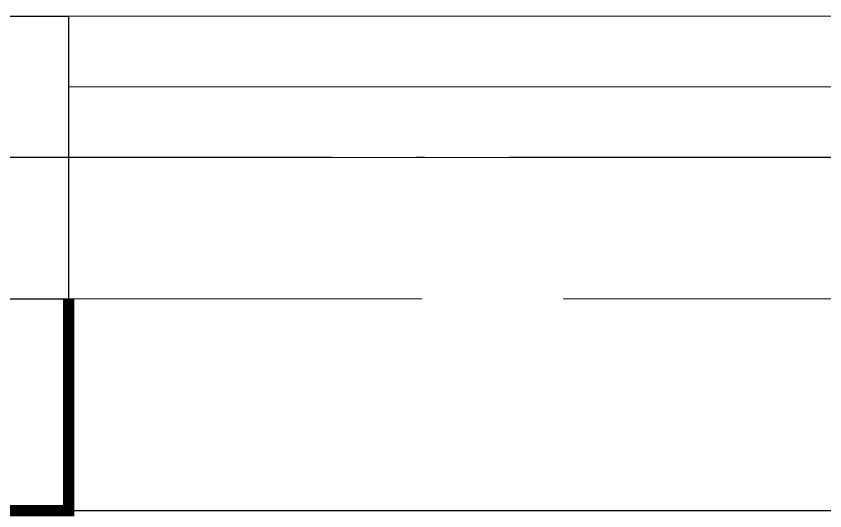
# Model space of a CAD drawing. Extents: x 27938 to 1507990, y 110129 to 923079.
# Drawn here: x 869529 to 870102, y 440782 to 441132 of the extents above; entities that cross this region are included whole.
import ezdxf

# ---------------------------------------------------------------- set-up
doc = ezdxf.new("R2010")
doc.units = 0
doc.header["$LTSCALE"] = 1000
doc.header["$MEASUREMENT"] = 0
doc.linetypes.add('DASH', pattern=[0.35, 0.25, -0.1])
doc.linetypes.add('DOTE', pattern=[2.42, 2, -0.2, 0.02, -0.2])
for name, color, linetype in [('DOTE', 1, 'Continuous'), ('WALL', 9, 'Continuous'), ('看线', 251, 'Continuous')]:
    doc.layers.add(name, color=color, linetype=linetype)
doc.layers.add('平面-栏杆', color=135, linetype='Continuous', lineweight=15)
doc.layers.add('平面-看线', color=45, linetype='Continuous', lineweight=15)

# ---------------------------------------------------------------- blocks, each defined once
blk = doc.blocks.new('GDGDGDSDA')
at = {"layer": 'DOTE', "color": 0, "linetype": 'DOTE', "ltscale": 0.3}
blk.add_line((471334.82, 361558.33), (417334.82, 361558.33), dxfattribs=at)

msp = doc.modelspace()

# ---------------------------------------------------------------- linework, layer by layer
at = {"color": 8, "const_width": 8}
msp.add_lwpolyline([(869566.58, 440932.09), (869566.58, 440782.09), (869266.58, 440782.09), (869266.58, 440932.09)], dxfattribs=at)
at = {"layer": 'WALL', "color": 8}
for p, q in [((869466.58, 441132.09), (869566.58, 441132.09)), ((869566.58, 441132.09), (869566.58, 440932.09)), ((869466.58, 440932.09), (869566.58, 440932.09))]:
    msp.add_line(p, q, dxfattribs=at)
at = {"layer": '平面-栏杆', "color": 8}
for points in [[(869566.58, 441082.09), (874216.58, 441082.09)], [(869566.58, 441032.09), (874216.58, 441032.09)]]:
    msp.add_lwpolyline(points, dxfattribs=at)
at = {"layer": '平面-看线', "color": 8}
msp.add_lwpolyline([(869566.58, 441132.09), (874216.58, 441132.09)], dxfattribs=at)
at = {"layer": '平面-看线', "color": 8, "linetype": 'DASH'}
msp.add_lwpolyline([(869566.58, 440932.09), (874216.58, 440932.09)], dxfattribs=at)
at = {"layer": '看线', "color": 8, "ltscale": 0.5}
msp.add_lwpolyline([(874216.58, 440782.09), (869566.58, 440782.09)], dxfattribs=at)

# ---------------------------------------------------------------- block references
at = {"layer": 'DOTE', "color": 169}
msp.add_blockref('GDGDGDSDA', (408581.76, 79473.75), dxfattribs=at)

doc.saveas('drawing.dxf')
